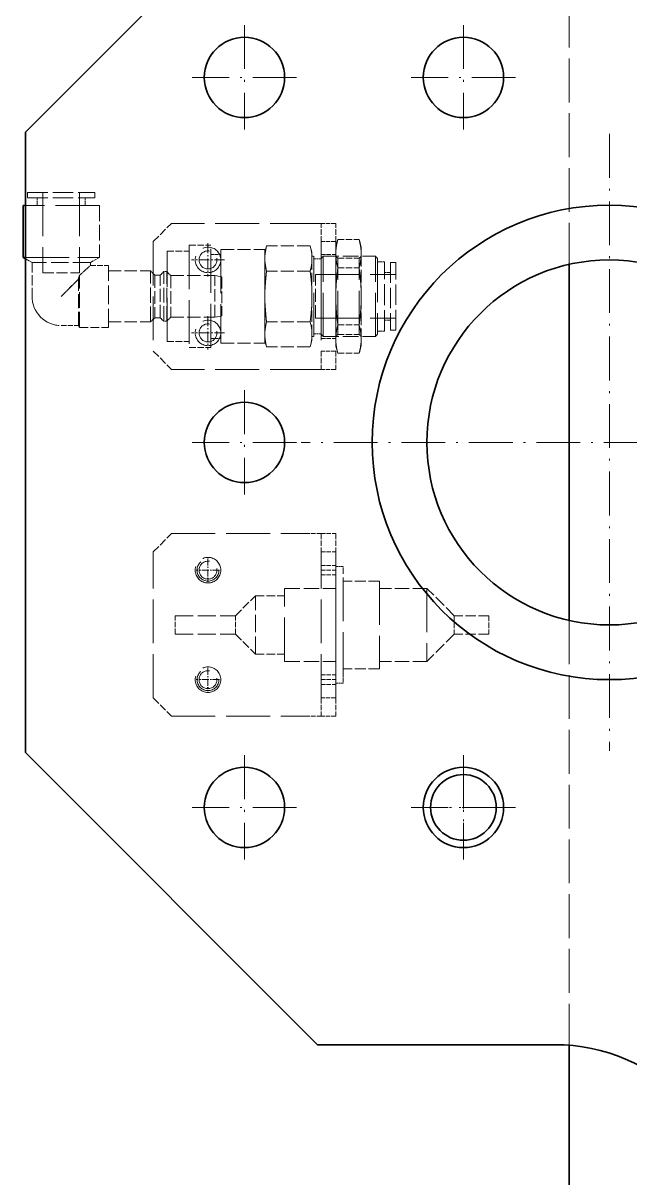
# Model space of a CAD drawing. Extents: x 0 to 18500, y -51 to 3802.
# Drawn here: x 3002.7 to 3169, y 2669 to 2985.4 of the extents above; entities that cross this region are included whole.
import ezdxf

# ---------------------------------------------------------------- set-up
doc = ezdxf.new("R2010")
doc.units = 0
doc.header["$MEASUREMENT"] = 0
for name, pattern in [('CENTER-HOKUTO', [23, 20, -1, 1, -1]), ('DASHDOT', [18.5, 12, -3, 0.5, -3]), ('DASHED', [15, 12, -3]), ('DASHSPACE', [30, 12, -18]), ('HIDDEN-HOKUTO', [3.8, 2.5, -1.3])]:
    doc.linetypes.add(name, pattern=pattern)
doc.layers.get('0').update_dxf_attribs({"linetype": 'CONTINUOUS'})
doc.layers.add('AM_7', color=2, linetype='CENTER-HOKUTO')
doc.layers.add('AM_HID', color=1, linetype='HIDDEN-HOKUTO')

msp = doc.modelspace()

# ---------------------------------------------------------------- linework, layer by layer
at = {"color": 7, "lineweight": 35}
for p, q in [((3083.3324, 3035.48996), (3003.3324, 2955.48996)), ((3003.3324, 2785.48996), (3003.3324, 2955.48996)), ((3152.33264, 2919.26498), (3152.33264, 2821.71481)), ((3083.33216, 2705.48996), (3003.3324, 2785.48996)), ((3148.33216, 2705.48996), (3083.33216, 2705.48996)), ((3152.33264, 2705.32956), (3152.3324, 2397.99265))]:
    msp.add_line(p, q, dxfattribs=at)
at = {"color": 7, "lineweight": 35, "ltscale": 0.016663}
for p, q in [((3003.3324, 2935.39169), (3002.6659, 2935.39169)), ((3002.6659, 2921.19174), (3003.3324, 2921.19174))]:
    msp.add_line(p, q, dxfattribs=at)
at = {"color": 7, "lineweight": 35, "ltscale": 0.354999}
msp.add_line((3002.6659, 2935.39169), (3002.6659, 2921.19174), dxfattribs=at)
at = {"color": 7, "lineweight": 35, "ltscale": 0.019189}
msp.add_line((3003.33118, 2920.80893), (3002.6659, 2921.19174), dxfattribs=at)
at = {"color": 7, "lineweight": 35}
for centre, radius in [((3063.3324, 2970.48996), 11), ((3123.3324, 2970.48996), 11), ((3163.3324, 2870.48996), 65), ((3163.3324, 2870.48996), 50), ((3063.3324, 2870.48996), 11), ((3063.3324, 2770.48996), 11), ((3123.33216, 2770.48996), 11), ((3123.33606, 2770.49179), 9)]:
    msp.add_circle(centre, radius, dxfattribs=at)
at = {"color": 7, "linetype": 'DASHSPACE', "lineweight": 13}
for centre in [(3053.33606, 2835.49167), (3053.33606, 2805.49167)]:
    msp.add_circle(centre, 3, dxfattribs=at)
at = {"color": 7, "lineweight": 35}
msp.add_arc((3148.33216, 2655.48996), 50, 359.9999905, 89.9999888, dxfattribs=at)
at = {"layer": 'AM_7', "color": 2, "linetype": 'DASHDOT', "lineweight": 13}
for p, q in [((3063.3324, 2984.79001), (3063.3324, 2956.18991)), ((3123.3324, 2984.78989), (3123.3324, 2956.18991)), ((3077.63245, 2970.48996), (3049.03235, 2970.48996)), ((3137.63245, 2970.48996), (3109.03235, 2970.48996)), ((3163.3324, 2954.98996), (3163.3324, 2785.98996)), ((3063.3324, 2884.79001), (3063.3324, 2856.18991)), ((3077.63221, 2870.48996), (3049.03235, 2870.48996)), ((3247.8324, 2870.48996), (3078.8324, 2870.48996)), ((3063.3324, 2784.79001), (3063.3324, 2756.18991)), ((3123.33216, 2784.78989), (3123.33216, 2756.18991)), ((3123.33606, 2782.19174), (3123.33606, 2758.79172)), ((3077.63221, 2770.48996), (3049.03235, 2770.48996)), ((3137.63221, 2770.48996), (3109.03235, 2770.48996)), ((3135.03601, 2770.49179), (3111.63611, 2770.49179))]:
    msp.add_line(p, q, dxfattribs=at)
at = {"layer": 'AM_7', "color": 2, "linetype": 'DASHDOT', "lineweight": 13, "ltscale": 0.227499}
for p, q in [((3053.33606, 2925.04172), (3053.33606, 2915.94174)), ((3053.33606, 2905.04172), (3053.33606, 2895.94174))]:
    msp.add_line(p, q, dxfattribs=at)
at = {"layer": 'AM_7', "color": 2, "linetype": 'DASHDOT', "lineweight": 13, "ltscale": 0.227502}
for p, q in [((3057.88611, 2920.49179), (3048.78601, 2920.49179)), ((3057.88611, 2900.49179), (3048.78601, 2900.49179))]:
    msp.add_line(p, q, dxfattribs=at)
at = {"layer": 'AM_7', "color": 2, "linetype": 'DASHDOT', "lineweight": 13, "ltscale": 0.159802}
for p, q in [((3053.33606, 2838.68771), (3053.33606, 2832.29562)), ((3056.53211, 2835.49167), (3050.14002, 2835.49167)), ((3053.33606, 2808.68771), (3053.33606, 2802.29562)), ((3056.53211, 2805.49167), (3050.14002, 2805.49167))]:
    msp.add_line(p, q, dxfattribs=at)
at = {"layer": 'AM_HID', "color": 1, "linetype": 'DASHED', "lineweight": 13}
for p, q in [((3152.33264, 3035.65012), (3152.33264, 2919.26498)), ((3008.11609, 2938.99179), (3008.11609, 2916.99179)), ((3018.11609, 2938.99179), (3018.11609, 2916.99179)), ((3023.56604, 2935.39169), (3003.3324, 2935.39169)), ((3082.33606, 2930.49179), (3043.33606, 2930.49179)), ((3038.33606, 2925.49179), (3038.33606, 2895.49179)), ((3048.21595, 2924.49179), (3048.21595, 2896.49179)), ((3054.11609, 2896.49179), (3054.11609, 2924.49179)), ((3056.89588, 2923.33176), (3056.89588, 2897.6517)), ((3068.89612, 2897.6517), (3068.89612, 2923.33176)), ((3084.33606, 2925.49167), (3084.33606, 2895.49167)), ((3088.33606, 2925.49167), (3088.33606, 2895.49167)), ((3002.6659, 2921.19174), (3023.56604, 2921.19174)), ((3003.3324, 2921.19174), (3023.56604, 2921.19174)), ((3042.11609, 2898.09177), (3042.11609, 2922.89169)), ((3082.31604, 2899.49179), (3082.31604, 2921.49179)), ((3084.31604, 2920.87827), (3084.31604, 2900.10519)), ((3084.92957, 2899.49179), (3084.92957, 2921.49179)), ((3084.92957, 2899.49179), (3084.92957, 2921.49179)), ((3088.87757, 2900.03317), (3088.87757, 2920.95029)), ((3088.87757, 2900.03317), (3088.87757, 2920.95029)), ((3094.79456, 2900.03317), (3094.79456, 2920.95029)), ((3094.79456, 2900.03317), (3094.79456, 2920.95029)), ((3099.20252, 2899.49179), (3099.20252, 2921.49179)), ((3099.20252, 2899.49179), (3099.20252, 2921.49179)), ((3099.81604, 2920.87827), (3099.81604, 2900.10519)), ((3082.81604, 2916.49179), (3104.81604, 2916.49167)), ((3082.81604, 2904.49179), (3104.81604, 2904.49167)), ((3082.33606, 2890.49179), (3043.33606, 2890.49179)), ((3043.33606, 2845.49167), (3080.33606, 2845.49167)), ((3038.33606, 2800.49167), (3038.33606, 2840.49167)), ((3084.33582, 2800.49155), (3084.33582, 2840.49155)), ((3088.33582, 2800.49155), (3088.33582, 2840.49155)), ((3088.33582, 2806.49081), (3088.33582, 2834.49081)), ((3090.33582, 2806.49081), (3090.33582, 2834.49081)), ((3100.33606, 2832.49081), (3100.33606, 2808.49081)), ((3074.33606, 2810.49081), (3074.33606, 2830.49081)), ((3113.33606, 2830.49081), (3113.33606, 2810.49081)), ((3113.33606, 2830.49081), (3113.33606, 2810.49081)), ((3152.33264, 2821.71481), (3152.33264, 2705.32956)), ((3043.33606, 2795.49167), (3080.33606, 2795.49167))]:
    msp.add_line(p, q, dxfattribs=at)
at = {"layer": 'AM_HID', "color": 1, "linetype": 'DASHED', "lineweight": 13, "ltscale": 0.0375}
for p, q in [((3003.86609, 2938.99179), (3003.86609, 2937.49179)), ((3022.36609, 2938.99179), (3022.36609, 2937.49179)), ((3103.31604, 2919.74167), (3104.81604, 2919.74167)), ((3103.31604, 2901.24167), (3104.81604, 2901.24167))]:
    msp.add_line(p, q, dxfattribs=at)
at = {"layer": 'AM_HID', "color": 1, "linetype": 'DASHED', "lineweight": 13, "ltscale": 0.4625}
for p, q in [((3003.86609, 2938.99179), (3022.36609, 2938.99179)), ((3003.86609, 2937.49179), (3022.36609, 2937.49179)), ((3103.31604, 2919.74167), (3103.31604, 2901.24167)), ((3104.81604, 2901.24167), (3104.81604, 2919.74167))]:
    msp.add_line(p, q, dxfattribs=at)
at = {"layer": 'AM_HID', "color": 1, "linetype": 'DASHED', "lineweight": 13, "ltscale": 0.052502}
for p, q in [((3006.56604, 2937.49179), (3006.56604, 2935.39169)), ((3019.6659, 2937.49179), (3019.6659, 2935.39169))]:
    msp.add_line(p, q, dxfattribs=at)
at = {"layer": 'AM_HID', "color": 1, "linetype": 'DASHED', "lineweight": 13, "ltscale": 0.354999}
msp.add_line((3023.56604, 2935.39169), (3023.56604, 2921.19174), dxfattribs=at)
at = {"layer": 'AM_HID', "color": 1, "linetype": 'DASHED', "lineweight": 13, "ltscale": 0.176777}
for p, q in [((3038.33606, 2925.49179), (3043.33606, 2930.49179)), ((3038.33606, 2895.49179), (3043.33606, 2890.49179)), ((3038.33606, 2840.49167), (3043.33606, 2845.49167)), ((3038.33606, 2800.49167), (3043.33606, 2795.49167))]:
    msp.add_line(p, q, dxfattribs=at)
at = {"layer": 'AM_HID', "color": 1, "linetype": 'DASHED', "lineweight": 13, "ltscale": 0.05}
for p, q in [((3082.33606, 2930.49179), (3084.33606, 2930.49179)), ((3082.31604, 2920.74179), (3084.31604, 2920.74179)), ((3082.31604, 2900.24179), (3084.31604, 2900.24179)), ((3082.33606, 2890.49179), (3084.33606, 2890.49179)), ((3088.33582, 2836.49081), (3090.33582, 2836.49081)), ((3088.33582, 2804.49081), (3090.33582, 2804.49081))]:
    msp.add_line(p, q, dxfattribs=at)
at = {"layer": 'AM_HID', "color": 1, "linetype": 'DASHED', "lineweight": 13, "ltscale": 0.125}
for p, q in [((3084.33606, 2925.49167), (3084.33606, 2930.49167)), ((3088.33606, 2925.49167), (3088.33606, 2930.49167)), ((3021.11609, 2918.99179), (3026.11609, 2918.99179)), ((3084.33606, 2895.49167), (3084.33606, 2890.49167)), ((3088.33606, 2895.49167), (3088.33606, 2890.49167)), ((3084.33582, 2845.49155), (3084.33582, 2840.49155)), ((3088.33582, 2845.49155), (3088.33582, 2840.49155)), ((3044.33606, 2817.99081), (3044.33606, 2822.99081)), ((3060.83606, 2817.99081), (3060.83606, 2822.99081)), ((3060.83606, 2817.99081), (3060.83606, 2822.99081)), ((3120.83606, 2822.99081), (3120.83606, 2817.99081)), ((3120.83606, 2822.99081), (3120.83606, 2817.99081)), ((3130.33606, 2822.99081), (3130.33606, 2817.99081)), ((3084.33582, 2800.49155), (3084.33582, 2795.49155)), ((3088.33582, 2800.49155), (3088.33582, 2795.49155))]:
    msp.add_line(p, q, dxfattribs=at)
at = {"layer": 'AM_HID', "color": 1, "linetype": 'DASHED', "lineweight": 13, "ltscale": 0.1}
for p, q in [((3088.33606, 2930.49167), (3084.33606, 2930.49167)), ((3088.33606, 2925.49167), (3084.33606, 2925.49167)), ((3084.33606, 2921.99179), (3088.33606, 2921.99179)), ((3084.33606, 2898.99179), (3088.33606, 2898.99179)), ((3088.33606, 2895.49167), (3084.33606, 2895.49167)), ((3088.33606, 2890.49167), (3084.33606, 2890.49167)), ((3084.33606, 2845.49167), (3080.33606, 2845.49167)), ((3084.33582, 2845.49155), (3088.33582, 2845.49155)), ((3084.33582, 2840.49155), (3088.33582, 2840.49155)), ((3084.33582, 2836.7916), (3088.33582, 2836.7916)), ((3084.33606, 2836.7916), (3088.33606, 2836.7916)), ((3084.33606, 2835.49155), (3088.33606, 2835.49155)), ((3084.33582, 2834.19162), (3088.33582, 2834.19162)), ((3084.33606, 2834.19162), (3088.33606, 2834.19162)), ((3084.33582, 2806.7916), (3088.33582, 2806.7916)), ((3084.33606, 2806.7916), (3088.33606, 2806.7916)), ((3084.33582, 2804.19162), (3088.33582, 2804.19162)), ((3084.33606, 2805.49155), (3088.33606, 2805.49155)), ((3084.33606, 2804.19162), (3088.33606, 2804.19162)), ((3088.33582, 2800.49155), (3084.33582, 2800.49155)), ((3084.33606, 2795.49167), (3080.33606, 2795.49167)), ((3088.33582, 2795.49155), (3084.33582, 2795.49155))]:
    msp.add_line(p, q, dxfattribs=at)
at = {"layer": 'AM_HID', "color": 1, "linetype": 'DASHED', "lineweight": 13, "ltscale": 0.147504}
for p, q in [((3048.21595, 2924.49179), (3054.11609, 2924.49179)), ((3048.21595, 2896.49179), (3054.11609, 2896.49179))]:
    msp.add_line(p, q, dxfattribs=at)
at = {"layer": 'AM_HID', "color": 1, "linetype": 'DASHED', "lineweight": 13, "ltscale": 0.300006}
for p, q in [((3056.89588, 2923.33176), (3068.89612, 2923.33176)), ((3056.89588, 2897.6517), (3068.89612, 2897.6517))]:
    msp.add_line(p, q, dxfattribs=at)
at = {"layer": 'AM_HID', "color": 1, "linetype": 'DASHED', "lineweight": 13, "ltscale": 0.048045}
msp.add_line((3068.89612, 2922.49179), (3069.39344, 2924.34811), dxfattribs=at)
at = {"layer": 'AM_HID', "color": 1, "linetype": 'DASHED', "lineweight": 13, "ltscale": 0.298126}
for p, q in [((3081.31848, 2924.34811), (3069.39344, 2924.34811)), ((3081.31848, 2917.41989), (3069.39344, 2917.42001)), ((3081.31848, 2917.41989), (3069.39344, 2917.41989)), ((3081.31848, 2903.56357), (3069.39344, 2903.56357)), ((3081.31848, 2903.56357), (3069.39344, 2903.56357)), ((3081.31848, 2896.63535), (3069.39344, 2896.63535))]:
    msp.add_line(p, q, dxfattribs=at)
at = {"layer": 'AM_HID', "color": 1, "linetype": 'DASHED', "lineweight": 13, "ltscale": 0.048046}
msp.add_line((3081.81604, 2922.49179), (3081.31848, 2924.34811), dxfattribs=at)
at = {"layer": 'AM_HID', "color": 1, "linetype": 'DASHED', "lineweight": 13, "ltscale": 0.054051}
for p, q in [((3088.33606, 2923.99179), (3088.89563, 2926.08017)), ((3095.33606, 2923.99179), (3094.77649, 2926.08017))]:
    msp.add_line(p, q, dxfattribs=at)
at = {"layer": 'AM_HID', "color": 1, "linetype": 'DASHED', "lineweight": 13, "ltscale": 0.045218}
for p, q in [((3088.33606, 2923.99179), (3088.33606, 2922.18307)), ((3095.33606, 2923.99179), (3095.33606, 2922.18307))]:
    msp.add_line(p, q, dxfattribs=at)
at = {"layer": 'AM_HID', "color": 1, "linetype": 'DASHED', "lineweight": 13, "ltscale": 0.147021}
for p, q in [((3088.89563, 2926.08017), (3094.77649, 2926.08017)), ((3088.89563, 2918.28598), (3094.77649, 2918.28598)), ((3088.89563, 2902.69748), (3094.77649, 2902.69748)), ((3088.89563, 2894.90329), (3094.77649, 2894.90329))]:
    msp.add_line(p, q, dxfattribs=at)
at = {"layer": 'AM_HID', "color": 1, "linetype": 'DASHED', "lineweight": 13, "ltscale": 0.051485}
msp.add_line((3005.11609, 2919.78171), (3003.33118, 2920.80893), dxfattribs=at)
at = {"layer": 'AM_HID', "color": 1, "linetype": 'DASHED', "lineweight": 13, "ltscale": 0.070668}
msp.add_line((3021.11609, 2919.78171), (3023.56604, 2921.19174), dxfattribs=at)
at = {"layer": 'AM_HID', "color": 1, "linetype": 'DASHED', "lineweight": 13, "ltscale": 0.152496}
for p, q in [((3042.11609, 2922.89169), (3048.21595, 2922.89169)), ((3042.11609, 2898.09177), (3048.21595, 2898.09177))]:
    msp.add_line(p, q, dxfattribs=at)
at = {"layer": 'AM_HID', "color": 1, "linetype": 'DASHED', "lineweight": 13, "ltscale": 0.069495}
for p, q in [((3054.11609, 2921.99179), (3056.89588, 2921.99179)), ((3054.11609, 2898.99179), (3056.89588, 2898.99179))]:
    msp.add_line(p, q, dxfattribs=at)
at = {"layer": 'AM_HID', "color": 1, "linetype": 'DASHED', "lineweight": 13, "ltscale": 0.040195}
msp.add_line((3081.81604, 2922.49179), (3081.81604, 2920.884), dxfattribs=at)
at = {"layer": 'AM_HID', "color": 1, "linetype": 'DASHED', "lineweight": 13, "ltscale": 0.0125}
for p, q in [((3081.81604, 2921.49179), (3082.31604, 2921.49179)), ((3081.81604, 2899.49179), (3082.31604, 2899.49179))]:
    msp.add_line(p, q, dxfattribs=at)
at = {"layer": 'AM_HID', "color": 1, "linetype": 'DASHED', "lineweight": 13, "ltscale": 0.259808}
msp.add_line((3081.81604, 2920.884), (3081.81604, 2910.49167), dxfattribs=at)
at = {"layer": 'AM_HID', "color": 1, "linetype": 'DASHED', "lineweight": 13, "ltscale": 0.021691}
for p, q in [((3084.31604, 2920.87827), (3084.92957, 2921.49179)), ((3099.81604, 2920.87827), (3099.20252, 2921.49179))]:
    msp.add_line(p, q, dxfattribs=at)
at = {"layer": 'AM_HID', "color": 1, "linetype": 'DASHED', "lineweight": 13, "ltscale": 0.356824}
for p, q in [((3084.92957, 2921.49179), (3099.20252, 2921.49179)), ((3084.92957, 2899.49179), (3099.20252, 2899.49179))]:
    msp.add_line(p, q, dxfattribs=at)
at = {"layer": 'AM_HID', "color": 1, "linetype": 'DASHED', "lineweight": 13, "ltscale": 0.292285}
for p, q in [((3088.33606, 2922.18307), (3088.33606, 2910.49167)), ((3095.33606, 2922.18307), (3095.33606, 2910.49167))]:
    msp.add_line(p, q, dxfattribs=at)
at = {"layer": 'AM_HID', "color": 1, "linetype": 'DASHED', "lineweight": 13, "ltscale": 0.019145}
for p, q in [((3088.87757, 2920.95029), (3088.33606, 2921.49179)), ((3094.79456, 2920.95029), (3095.33606, 2921.49179))]:
    msp.add_line(p, q, dxfattribs=at)
at = {"layer": 'AM_HID', "color": 1, "linetype": 'DASHED', "lineweight": 13, "ltscale": 0.147925}
for p, q in [((3088.87757, 2920.95029), (3094.79456, 2920.95029)), ((3088.87757, 2900.03317), (3094.79456, 2900.03317))]:
    msp.add_line(p, q, dxfattribs=at)
at = {"layer": 'AM_HID', "color": 1, "linetype": 'DASHED', "lineweight": 13, "ltscale": 0.4}
for p, q in [((3021.11609, 2919.78171), (3005.11609, 2919.78171)), ((3021.11609, 2919.78171), (3005.11609, 2919.78171)), ((3066.33606, 2812.49081), (3066.33606, 2828.49081)), ((3066.33606, 2812.49081), (3066.33606, 2828.49081))]:
    msp.add_line(p, q, dxfattribs=at)
at = {"layer": 'AM_HID', "color": 1, "linetype": 'DASHED', "lineweight": 13, "ltscale": 0.232248}
msp.add_line((3005.11609, 2919.78171), (3005.11609, 2910.49179), dxfattribs=at)
at = {"layer": 'AM_HID', "color": 1, "linetype": 'DASHED', "lineweight": 13, "ltscale": 0.25}
for p, q in [((3008.11609, 2916.99179), (3018.11609, 2916.99179)), ((3100.33606, 2832.49081), (3090.33606, 2832.49081)), ((3100.33606, 2808.49081), (3090.33606, 2808.49081))]:
    msp.add_line(p, q, dxfattribs=at)
at = {"layer": 'AM_HID', "color": 1, "linetype": 'DASHED', "lineweight": 13, "ltscale": 0.019748}
msp.add_line((3021.11609, 2919.78171), (3021.11609, 2918.99179), dxfattribs=at)
at = {"layer": 'AM_HID', "color": 1, "linetype": 'DASHED', "lineweight": 13, "ltscale": 0.425}
msp.add_line((3026.11609, 2901.99179), (3026.11609, 2918.99179), dxfattribs=at)
at = {"layer": 'AM_HID', "color": 1, "linetype": 'DASHED', "lineweight": 13, "ltscale": 0.286749}
for p, q in [((3026.11609, 2917.49179), (3037.58606, 2917.49179)), ((3026.11609, 2903.49179), (3037.58606, 2903.49179))]:
    msp.add_line(p, q, dxfattribs=at)
at = {"layer": 'AM_HID', "color": 1, "linetype": 'DASHED', "lineweight": 13, "ltscale": 0.35}
for p, q in [((3037.58606, 2903.49179), (3037.58606, 2917.49179)), ((3037.58606, 2903.49179), (3037.58606, 2917.49179)), ((3074.33606, 2830.49081), (3088.33606, 2830.49081)), ((3074.33606, 2810.49081), (3088.33606, 2810.49081))]:
    msp.add_line(p, q, dxfattribs=at)
at = {"layer": 'AM_HID', "color": 1, "linetype": 'DASHED', "lineweight": 13, "ltscale": 0.040657}
msp.add_line((3038.73596, 2916.34177), (3037.58606, 2917.49179), dxfattribs=at)
at = {"layer": 'AM_HID', "color": 1, "linetype": 'DASHED', "lineweight": 13, "ltscale": 0.033586}
for p, q in [((3040.26599, 2916.34177), (3041.21595, 2917.29172)), ((3040.26599, 2904.64169), (3041.21595, 2903.69174))]:
    msp.add_line(p, q, dxfattribs=at)
at = {"layer": 'AM_HID', "color": 1, "linetype": 'DASHED', "lineweight": 13, "ltscale": 0.339999}
for p, q in [((3041.21595, 2903.69174), (3041.21595, 2917.29172)), ((3041.21595, 2903.69174), (3041.21595, 2917.29172)), ((3042.01599, 2903.69174), (3042.01599, 2917.29172)), ((3042.01599, 2903.69174), (3042.01599, 2917.29172))]:
    msp.add_line(p, q, dxfattribs=at)
at = {"layer": 'AM_HID', "color": 1, "linetype": 'DASHED', "lineweight": 13, "ltscale": 0.020001}
for p, q in [((3041.21595, 2917.29172), (3042.01599, 2917.29172)), ((3041.21595, 2903.69174), (3042.01599, 2903.69174))]:
    msp.add_line(p, q, dxfattribs=at)
at = {"layer": 'AM_HID', "color": 1, "linetype": 'DASHED', "lineweight": 13, "ltscale": 0.038892}
for p, q in [((3043.11609, 2916.19174), (3042.01599, 2917.29172)), ((3043.11609, 2904.79172), (3042.01599, 2903.69174))]:
    msp.add_line(p, q, dxfattribs=at)
at = {"layer": 'AM_HID', "color": 1, "linetype": 'DASHED', "lineweight": 13, "ltscale": 0.147015}
for p, q in [((3088.89563, 2918.28598), (3094.77625, 2918.28598)), ((3088.89563, 2902.69748), (3094.77625, 2902.69748))]:
    msp.add_line(p, q, dxfattribs=at)
at = {"layer": 'AM_HID', "color": 1, "linetype": 'DASHED', "lineweight": 13, "ltscale": 0.047498}
for p, q in [((3099.81604, 2919.99167), (3101.71595, 2919.99167)), ((3099.81604, 2900.99167), (3101.71595, 2900.99167))]:
    msp.add_line(p, q, dxfattribs=at)
at = {"layer": 'AM_HID', "color": 1, "linetype": 'DASHED', "lineweight": 13, "ltscale": 0.475}
msp.add_line((3101.71595, 2900.99167), (3101.71595, 2919.99167), dxfattribs=at)
at = {"layer": 'AM_HID', "color": 1, "linetype": 'DASHED', "lineweight": 13, "ltscale": 0.040002}
for p, q in [((3101.71595, 2917.04172), (3103.31604, 2917.04172)), ((3101.71595, 2903.94174), (3103.31604, 2903.94174))]:
    msp.add_line(p, q, dxfattribs=at)
at = {"layer": 'AM_HID', "color": 1, "linetype": 'DASHED', "lineweight": 13, "ltscale": 0.166572}
msp.add_line((3013.11585, 2910.49179), (3017.82727, 2915.20309), dxfattribs=at)
at = {"layer": 'AM_HID', "color": 1, "linetype": 'DASHED', "lineweight": 13, "ltscale": 0.166568}
msp.add_line((3017.82727, 2915.20309), (3013.11609, 2910.49179), dxfattribs=at)
at = {"layer": 'AM_HID', "color": 1, "linetype": 'DASHED', "lineweight": 13, "ltscale": 0.317783}
msp.add_line((3017.82727, 2902.49179), (3017.82727, 2915.20309), dxfattribs=at)
msp.add_line((3017.82727, 2902.49179), (3017.82727, 2915.20309), dxfattribs=at)
at = {"layer": 'AM_HID', "color": 1, "linetype": 'DASHED', "lineweight": 13, "ltscale": 0.356656}
msp.add_line((3018.11609, 2901.99179), (3018.11609, 2916.25803), dxfattribs=at)
msp.add_line((3018.11609, 2901.99179), (3018.11609, 2916.25803), dxfattribs=at)
at = {"layer": 'AM_HID', "color": 1, "linetype": 'DASHED', "lineweight": 13, "ltscale": 0.292502}
for p, q in [((3038.73596, 2916.34177), (3038.73596, 2904.64169)), ((3038.73596, 2916.34177), (3038.73596, 2904.64169)), ((3040.26599, 2904.64169), (3040.26599, 2916.34177)), ((3040.26599, 2904.64169), (3040.26599, 2916.34177))]:
    msp.add_line(p, q, dxfattribs=at)
at = {"layer": 'AM_HID', "color": 1, "linetype": 'DASHED', "lineweight": 13, "ltscale": 0.038251}
for p, q in [((3038.73596, 2916.34177), (3040.26599, 2916.34177)), ((3038.73596, 2904.64169), (3040.26599, 2904.64169))]:
    msp.add_line(p, q, dxfattribs=at)
at = {"layer": 'AM_HID', "color": 1, "linetype": 'DASHED', "lineweight": 13, "ltscale": 0.285001}
for p, q in [((3043.11609, 2916.19174), (3043.11609, 2904.79172)), ((3043.11609, 2916.19174), (3043.11609, 2904.79172)), ((3055.24939, 2904.79172), (3055.24939, 2916.19174)), ((3055.24939, 2904.79172), (3055.24939, 2916.19174))]:
    msp.add_line(p, q, dxfattribs=at)
at = {"layer": 'AM_HID', "color": 1, "linetype": 'DASHED', "lineweight": 13, "ltscale": 0.303333}
for p, q in [((3043.11609, 2916.19174), (3055.24939, 2916.19174)), ((3043.11609, 2904.79172), (3055.24939, 2904.79172))]:
    msp.add_line(p, q, dxfattribs=at)
at = {"layer": 'AM_HID', "color": 1, "linetype": 'DASHED', "lineweight": 13, "ltscale": 0.047387}
for p, q in [((3057.11609, 2915.86264), (3055.24939, 2916.19174)), ((3057.11609, 2905.12082), (3055.24939, 2904.79172))]:
    msp.add_line(p, q, dxfattribs=at)
at = {"layer": 'AM_HID', "color": 1, "linetype": 'DASHED', "lineweight": 13, "ltscale": 0.268546}
msp.add_line((3057.11609, 2915.86264), (3057.11609, 2905.12082), dxfattribs=at)
at = {"layer": 'AM_HID', "color": 1, "linetype": 'DASHED', "lineweight": 13, "ltscale": 0.3}
msp.add_line((3082.81604, 2904.49179), (3082.81604, 2916.49179), dxfattribs=at)
at = {"layer": 'AM_HID', "color": 1, "linetype": 'DASHED', "lineweight": 13, "ltscale": 0.259805}
msp.add_line((3081.81604, 2910.49167), (3081.81604, 2900.09946), dxfattribs=at)
at = {"layer": 'AM_HID', "color": 1, "linetype": 'DASHED', "lineweight": 13, "ltscale": 0.292282}
for p, q in [((3088.33606, 2910.49167), (3088.33606, 2898.80038)), ((3095.33606, 2910.49167), (3095.33606, 2898.80038))]:
    msp.add_line(p, q, dxfattribs=at)
at = {"layer": 'AM_HID', "color": 1, "linetype": 'DASHED', "lineweight": 13, "ltscale": 0.040655}
msp.add_line((3038.73596, 2904.64169), (3037.58606, 2903.49179), dxfattribs=at)
at = {"layer": 'AM_HID', "color": 1, "linetype": 'DASHED', "lineweight": 13, "ltscale": 0.11778}
msp.add_line((3013.11609, 2902.49179), (3017.82727, 2902.49179), dxfattribs=at)
at = {"layer": 'AM_HID', "color": 1, "linetype": 'DASHED', "lineweight": 13, "ltscale": 0.014436}
msp.add_line((3017.82727, 2902.49179), (3018.11609, 2901.99179), dxfattribs=at)
at = {"layer": 'AM_HID', "color": 1, "linetype": 'DASHED', "lineweight": 13, "ltscale": 0.2}
for p, q in [((3018.11609, 2901.99179), (3026.11609, 2901.99179)), ((3066.33606, 2828.49081), (3074.33606, 2828.49081)), ((3066.33606, 2812.49081), (3074.33606, 2812.49081))]:
    msp.add_line(p, q, dxfattribs=at)
at = {"layer": 'AM_HID', "color": 1, "linetype": 'DASHED', "lineweight": 13, "ltscale": 0.048048}
msp.add_line((3068.89612, 2898.49179), (3069.39344, 2896.63535), dxfattribs=at)
at = {"layer": 'AM_HID', "color": 1, "linetype": 'DASHED', "lineweight": 13, "ltscale": 0.048049}
msp.add_line((3081.81604, 2898.49179), (3081.31848, 2896.63535), dxfattribs=at)
at = {"layer": 'AM_HID', "color": 1, "linetype": 'DASHED', "lineweight": 13, "ltscale": 0.040192}
msp.add_line((3081.81604, 2900.09946), (3081.81604, 2898.49179), dxfattribs=at)
at = {"layer": 'AM_HID', "color": 1, "linetype": 'DASHED', "lineweight": 13, "ltscale": 0.021689}
for p, q in [((3084.31604, 2900.10519), (3084.92957, 2899.49179)), ((3099.81604, 2900.10519), (3099.20252, 2899.49179))]:
    msp.add_line(p, q, dxfattribs=at)
at = {"layer": 'AM_HID', "color": 1, "linetype": 'DASHED', "lineweight": 13, "ltscale": 0.019143}
for p, q in [((3088.87757, 2900.03317), (3088.33606, 2899.49179)), ((3094.79456, 2900.03317), (3095.33606, 2899.49179))]:
    msp.add_line(p, q, dxfattribs=at)
at = {"layer": 'AM_HID', "color": 1, "linetype": 'DASHED', "lineweight": 13, "ltscale": 0.045215}
for p, q in [((3088.33606, 2898.80038), (3088.33606, 2896.99179)), ((3095.33606, 2898.80038), (3095.33606, 2896.99179))]:
    msp.add_line(p, q, dxfattribs=at)
at = {"layer": 'AM_HID', "color": 1, "linetype": 'DASHED', "lineweight": 13, "ltscale": 0.054054}
for p, q in [((3088.33606, 2896.99179), (3088.89563, 2894.90329)), ((3095.33606, 2896.99179), (3094.77649, 2894.90329))]:
    msp.add_line(p, q, dxfattribs=at)
at = {"layer": 'AM_HID', "color": 1, "linetype": 'DASHED', "lineweight": 13, "ltscale": 0.014645}
for p, q in [((3088.33582, 2835.905), (3088.33582, 2836.49081)), ((3090.33582, 2835.905), (3090.33582, 2836.49081)), ((3088.33582, 2804.49081), (3088.33582, 2805.07663)), ((3090.33582, 2804.49081), (3090.33582, 2805.07663))]:
    msp.add_line(p, q, dxfattribs=at)
at = {"layer": 'AM_HID', "color": 1, "linetype": 'DASHED', "lineweight": 13, "ltscale": 0.035355}
for p, q in [((3088.33582, 2834.49081), (3088.33582, 2835.905)), ((3090.33582, 2834.49081), (3090.33582, 2835.905)), ((3088.33582, 2805.07663), (3088.33582, 2806.49081)), ((3090.33582, 2805.07663), (3090.33582, 2806.49081))]:
    msp.add_line(p, q, dxfattribs=at)
at = {"layer": 'AM_HID', "color": 1, "linetype": 'DASHED', "lineweight": 13, "ltscale": 0.194454}
for p, q in [((3060.83606, 2822.99081), (3066.33606, 2828.49081)), ((3060.83606, 2817.99081), (3066.33606, 2812.49081))]:
    msp.add_line(p, q, dxfattribs=at)
at = {"layer": 'AM_HID', "color": 1, "linetype": 'DASHED', "lineweight": 13, "ltscale": 0.325}
for p, q in [((3113.33606, 2830.49081), (3100.33606, 2830.49081)), ((3113.33606, 2810.49081), (3100.33606, 2810.49081))]:
    msp.add_line(p, q, dxfattribs=at)
at = {"layer": 'AM_HID', "color": 1, "linetype": 'DASHED', "lineweight": 13, "ltscale": 0.265165}
for p, q in [((3120.83606, 2822.99081), (3113.33606, 2830.49081)), ((3120.83606, 2817.99081), (3113.33606, 2810.49081))]:
    msp.add_line(p, q, dxfattribs=at)
at = {"layer": 'AM_HID', "color": 1, "linetype": 'DASHED', "lineweight": 13, "ltscale": 0.4125}
for p, q in [((3044.33606, 2822.99081), (3060.83606, 2822.99081)), ((3044.33606, 2817.99081), (3060.83606, 2817.99081))]:
    msp.add_line(p, q, dxfattribs=at)
at = {"layer": 'AM_HID', "color": 1, "linetype": 'DASHED', "lineweight": 13, "ltscale": 0.2375}
for p, q in [((3130.33606, 2822.99081), (3120.83606, 2822.99081)), ((3130.33606, 2817.99081), (3120.83606, 2817.99081))]:
    msp.add_line(p, q, dxfattribs=at)
at = {"layer": 'AM_HID', "color": 1, "linetype": 'DASHED', "lineweight": 13}
for points in [[(3068.89588, 2920.884), (3068.94568, 2921.94431), (3069.10242, 2923.06894), (3069.39344, 2924.34811)], [(3069.39344, 2924.34811), (3069.06165, 2922.83554), (3068.9137, 2921.51547), (3068.89612, 2920.884)], [(3081.31848, 2924.34811), (3081.58655, 2923.19174), (3081.75696, 2922.03915), (3081.81604, 2920.884)], [(3081.81604, 2920.884), (3081.75696, 2922.03915), (3081.58655, 2923.19174), (3081.31848, 2924.34811)], [(3088.33606, 2922.18307), (3088.35681, 2922.90964), (3088.41883, 2923.63547), (3088.5365, 2924.46127), (3088.70081, 2925.28976), (3088.89563, 2926.08017)], [(3088.89563, 2926.08017), (3088.70203, 2925.29587), (3088.54578, 2924.51474), (3088.4303, 2923.73557), (3088.35974, 2922.957), (3088.33606, 2922.18307)], [(3094.77649, 2926.08017), (3094.99329, 2925.19015), (3095.14954, 2924.379), (3095.25501, 2923.62033), (3095.31604, 2922.89352), (3095.33606, 2922.18307)], [(3095.33606, 2922.18307), (3095.27991, 2923.37631), (3095.10364, 2924.64169), (3094.77649, 2926.08017)], [(3069.39344, 2917.41989), (3069.06165, 2918.93246), (3068.9137, 2920.25265), (3068.89588, 2920.884)], [(3068.89612, 2920.884), (3068.94593, 2919.82394), (3069.10266, 2918.69907), (3069.39344, 2917.42001)], [(3081.81604, 2920.884), (3081.75696, 2919.72885), (3081.58631, 2918.57639), (3081.31848, 2917.41989)], [(3081.31848, 2917.41989), (3081.58655, 2918.57639), (3081.75696, 2919.72885), (3081.81604, 2920.884)], [(3088.89563, 2918.28598), (3088.70203, 2919.07028), (3088.54554, 2919.85141), (3088.4303, 2920.63058), (3088.35974, 2921.40903), (3088.33606, 2922.18307)], [(3088.33606, 2922.18307), (3088.35681, 2921.45651), (3088.41883, 2920.73068), (3088.5365, 2919.90488), (3088.70081, 2919.07651), (3088.89563, 2918.28598)], [(3095.33606, 2922.18307), (3095.27991, 2920.99008), (3095.1034, 2919.72433), (3094.77625, 2918.28598)], [(3094.77649, 2918.28598), (3094.99329, 2919.17575), (3095.14954, 2919.98715), (3095.25501, 2920.74594), (3095.31604, 2921.47275), (3095.33606, 2922.18307)], [(3068.89588, 2910.49167), (3068.94593, 2912.61435), (3069.10266, 2914.86484), (3069.39344, 2917.41989)], [(3069.39344, 2917.42001), (3069.06189, 2914.39658), (3068.9137, 2911.75314), (3068.89612, 2910.49179)], [(3081.31848, 2917.41989), (3081.58631, 2915.10703), (3081.75696, 2912.80209), (3081.81604, 2910.49167)], [(3081.81604, 2910.49179), (3081.75696, 2912.80209), (3081.58655, 2915.10703), (3081.31848, 2917.41989)], [(3088.33606, 2910.49167), (3088.3573, 2911.95981), (3088.42054, 2913.42648), (3088.53772, 2915.0632), (3088.70081, 2916.70505), (3088.89563, 2918.28598)], [(3088.89563, 2918.28598), (3088.70203, 2916.71738), (3088.54578, 2915.15512), (3088.43054, 2913.59677), (3088.35974, 2912.03976), (3088.33606, 2910.49179)], [(3094.77625, 2918.28598), (3095.05115, 2915.9537), (3095.22473, 2913.86423), (3095.31604, 2911.91061), (3095.33606, 2910.49167)], [(3095.33606, 2910.49179), (3095.27991, 2912.88095), (3095.10315, 2915.41391), (3094.77649, 2918.28598)], [(3069.39344, 2903.56357), (3069.06189, 2906.58701), (3068.9137, 2909.23032), (3068.89588, 2910.49167)], [(3068.89612, 2910.49179), (3068.94593, 2908.36911), (3069.10291, 2906.11862), (3069.39344, 2903.56357)], [(3081.31848, 2903.56357), (3081.58655, 2905.87643), (3081.75696, 2908.18137), (3081.81604, 2910.49179)], [(3081.81604, 2910.49167), (3081.75696, 2908.18137), (3081.58631, 2905.87643), (3081.31848, 2903.56357)], [(3088.33606, 2910.49179), (3088.3573, 2909.02365), (3088.42054, 2907.55698), (3088.53772, 2905.92026), (3088.70081, 2904.27841), (3088.89563, 2902.69748)], [(3088.89563, 2902.69748), (3088.70203, 2904.26608), (3088.54554, 2905.82834), (3088.4303, 2907.38669), (3088.35974, 2908.94369), (3088.33606, 2910.49167)], [(3095.33606, 2910.49167), (3095.27967, 2908.10251), (3095.10315, 2905.56955), (3094.77625, 2902.69748)], [(3094.77649, 2902.69748), (3095.05115, 2905.02975), (3095.22473, 2907.11923), (3095.31604, 2909.07285), (3095.33606, 2910.49179)], [(3068.89588, 2900.09946), (3068.94568, 2901.15964), (3069.10242, 2902.28439), (3069.39344, 2903.56357)], [(3069.39344, 2903.56357), (3069.06189, 2902.05099), (3068.9137, 2900.7308), (3068.89612, 2900.09946)], [(3081.81604, 2900.09946), (3081.75696, 2901.25461), (3081.58655, 2902.40707), (3081.31848, 2903.56357)], [(3081.31848, 2903.56357), (3081.58631, 2902.40707), (3081.75696, 2901.25461), (3081.81604, 2900.09946)], [(3088.33606, 2898.80038), (3088.35681, 2899.52695), (3088.41883, 2900.25278), (3088.5365, 2901.07858), (3088.70081, 2901.90707), (3088.89563, 2902.69748)], [(3088.89563, 2902.69748), (3088.70203, 2901.91318), (3088.54578, 2901.13205), (3088.4303, 2900.35287), (3088.35974, 2899.57443), (3088.33606, 2898.80038)], [(3094.77625, 2902.69748), (3094.99329, 2901.80771), (3095.14929, 2900.99631), (3095.25501, 2900.23752), (3095.31604, 2899.51071), (3095.33606, 2898.80038)], [(3095.33606, 2898.80038), (3095.27991, 2899.99338), (3095.10364, 2901.25912), (3094.77649, 2902.69748)], [(3069.39344, 2896.63535), (3069.06165, 2898.14792), (3068.9137, 2899.46799), (3068.89588, 2900.09946)], [(3068.89612, 2900.09946), (3068.94568, 2899.03915), (3069.10242, 2897.91452), (3069.39344, 2896.63535)], [(3081.31848, 2896.63535), (3081.58655, 2897.79172), (3081.75696, 2898.94431), (3081.81604, 2900.09946)], [(3081.81604, 2900.09946), (3081.75696, 2898.94431), (3081.58631, 2897.79172), (3081.31848, 2896.63535)], [(3088.89563, 2894.90329), (3088.70203, 2895.68759), (3088.54578, 2896.46872), (3088.4303, 2897.24789), (3088.35974, 2898.02646), (3088.33606, 2898.80038)], [(3088.33606, 2898.80038), (3088.35681, 2898.07382), (3088.41883, 2897.34799), (3088.5365, 2896.52219), (3088.70081, 2895.69369), (3088.89563, 2894.90329)], [(3095.33606, 2898.80038), (3095.27991, 2897.60715), (3095.10364, 2896.34177), (3094.77649, 2894.90329)], [(3094.77649, 2894.90329), (3094.99329, 2895.7933), (3095.14954, 2896.60446), (3095.25501, 2897.36313), (3095.31604, 2898.08994), (3095.33606, 2898.80038)]]:
    msp.add_lwpolyline(points, dxfattribs=at)
for centre, radius in [((3053.33606, 2920.49179), 3.5), ((3053.33606, 2920.49179), 2.4585), ((3053.33606, 2900.49179), 3.5), ((3053.33606, 2900.49179), 2.4585), ((3053.33606, 2835.49167), 3.5), ((3053.33606, 2835.49167), 2.4585), ((3053.33606, 2805.49167), 3.5), ((3053.33606, 2805.49167), 2.4585)]:
    msp.add_circle(centre, radius, dxfattribs=at)
for centre, radius, start, end in [((2936.76575, 3008.27817), 122.82906, 311.8863921, 313.3716475), ((2936.67298, 3008.37729), 122.96478, 311.8877513, 313.3713538), ((3047.31165, 2907.69955), 30.42418, 163.6619876, 165.7218634), ((3047.31189, 2907.69955), 30.42429, 163.6620423, 165.7219044), ((2976.77454, 2963.8967), 63.07579, 310.9517798, 311.7465577), ((2976.77552, 2963.8956), 63.07438, 310.951831, 311.7466226), ((3013.11609, 2910.49179), 8, 179.9999913, 269.9999907)]:
    msp.add_arc(centre, radius, start, end, dxfattribs=at)

doc.saveas('drawing.dxf')
